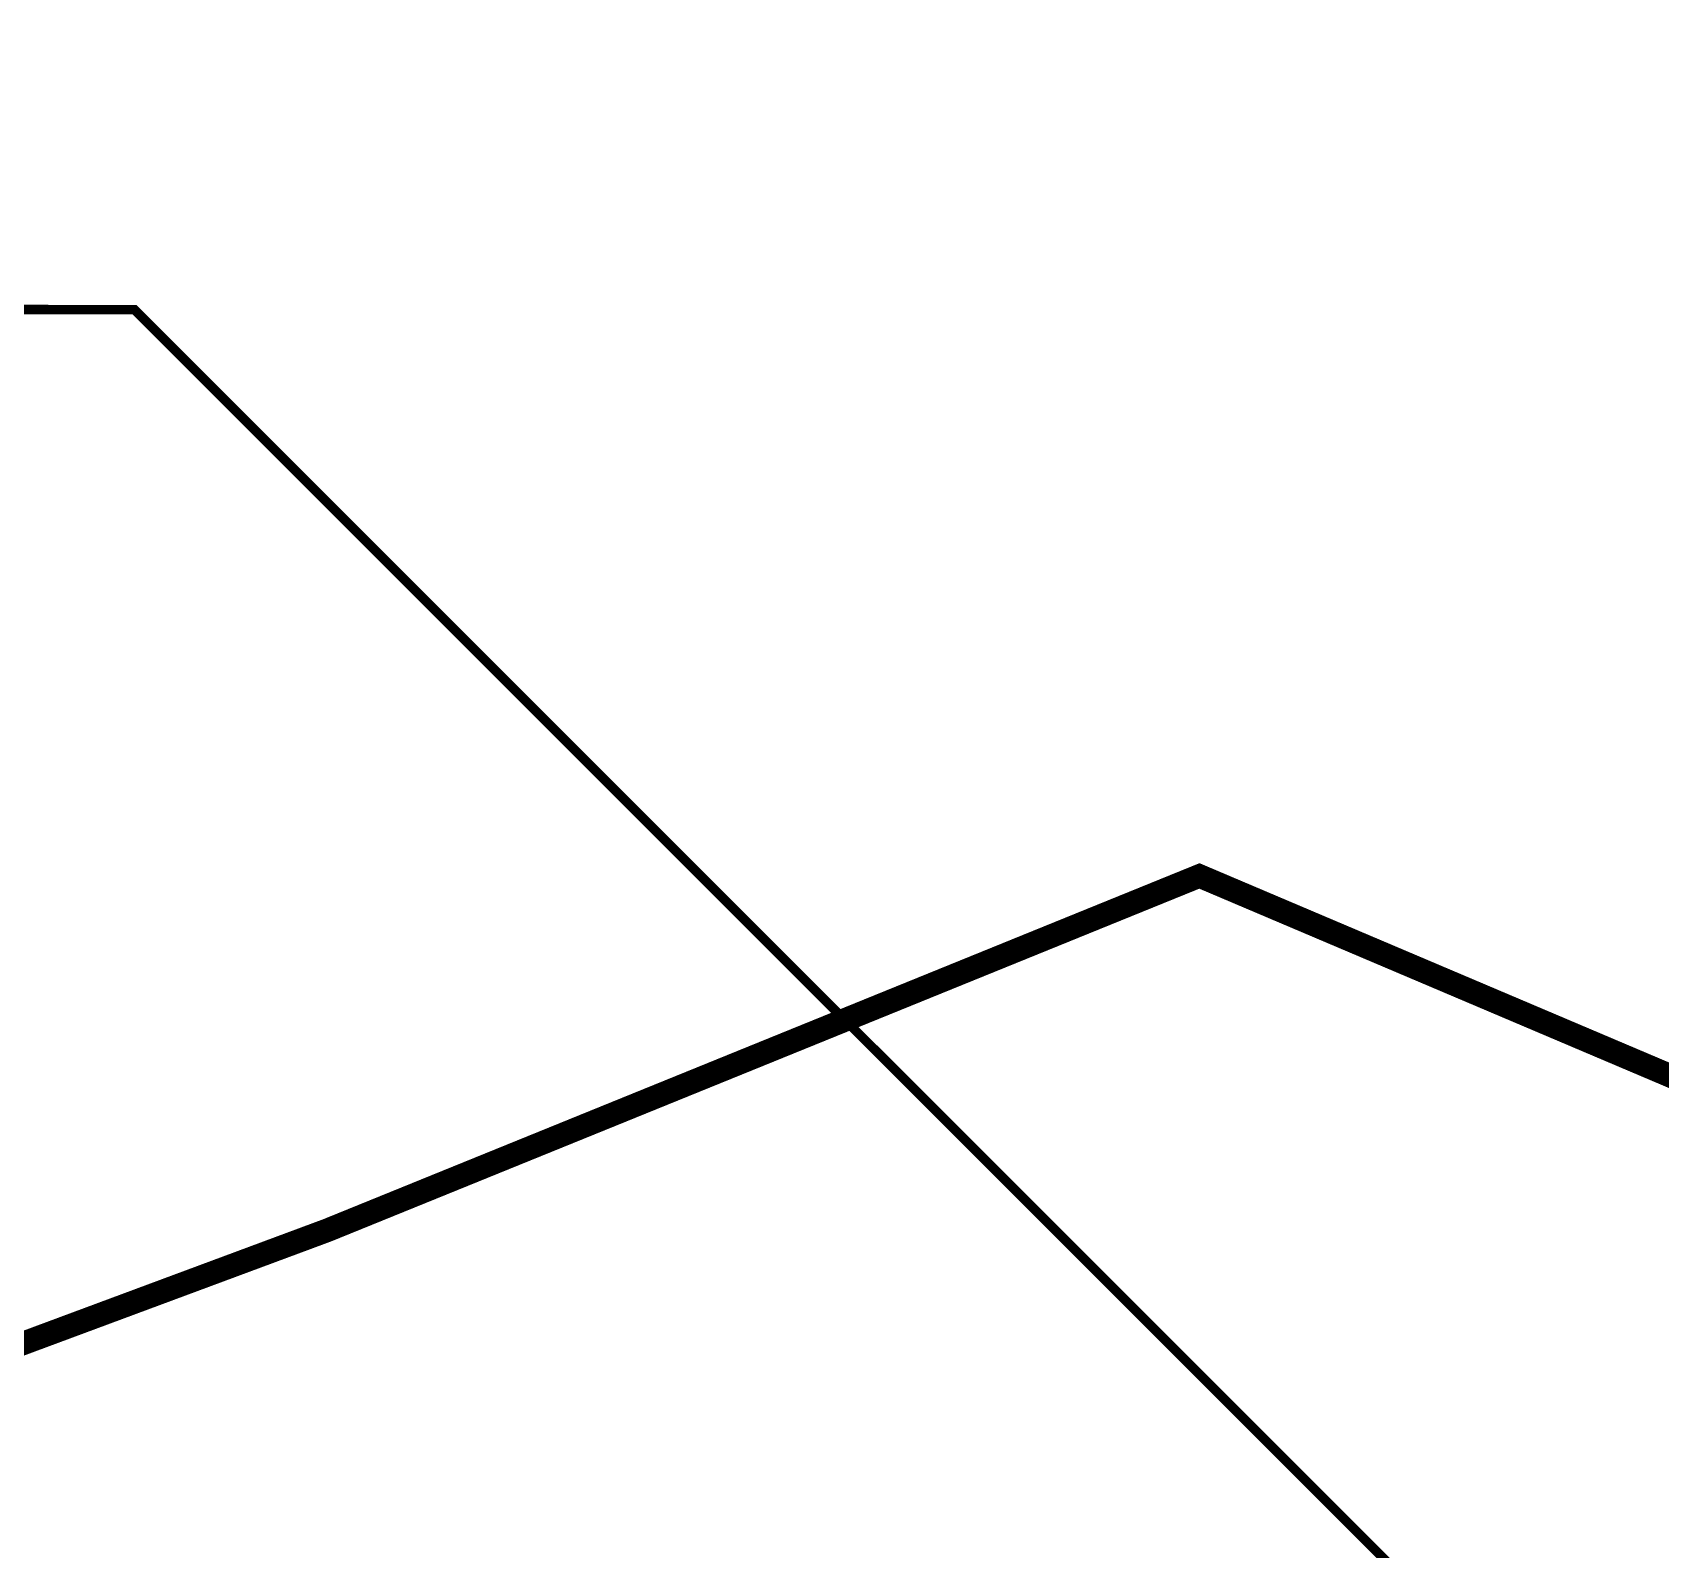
# Model space of a CAD drawing. Header units: metres. Extents: x 561401 to 594056, y 8460144 to 8508504.
# Drawn here: x 576545.92 to 576580.48, y 8492678.02 to 8492710.22 of the extents above; entities that cross this region are included whole.
import ezdxf

# ---------------------------------------------------------------- set-up
doc = ezdxf.new("R2010")
doc.units = ezdxf.units.M
doc.layers.add('1.1. DERECHO DE VIA', color=230, linetype='Continuous')
doc.layers.add('1.2. AFECTADOS BASE GRAFICA SUNARP', color=150, linetype='Continuous')

msp = doc.modelspace()

# ---------------------------------------------------------------- linework, layer by layer
at = {"layer": '1.1. DERECHO DE VIA', "color": 230, "linetype": 'Continuous', "lineweight": 40, "ltscale": 0.2, "const_width": 0.5}
msp.add_lwpolyline([(576520.601, 8492637.885), (576522.212, 8492659.655), (576530.749, 8492676.828), (576552.176, 8492684.792), (576570.695, 8492692.316), (576588.747, 8492684.654), (576608.181, 8492680.027), (576628.156, 8492679.454), (576648.109, 8492680.776), (576667.817, 8492684.154), (576687.32, 8492688.583), (576706.814, 8492693.053), (576726.308, 8492697.523), (576745.802, 8492701.993), (576765.311, 8492706.394), (576784.922, 8492710.32), (576804.547, 8492714.176)], dxfattribs=at)
at = {"layer": '1.2. AFECTADOS BASE GRAFICA SUNARP', "color": 64, "linetype": 'Continuous', "lineweight": -3, "const_width": 0.2}
msp.add_lwpolyline([(576065.527, 8492779.539), (576102.557, 8492742.53), (576139.693, 8492742.422), (576176.722, 8492705.413), (576250.995, 8492705.198), (576288.131, 8492705.09), (576362.404, 8492704.875), (576399.54, 8492704.767), (576436.676, 8492704.659), (576473.812, 8492704.551), (576510.948, 8492704.443), (576548.085, 8492704.335), (576585.113, 8492667.325), (576659.386, 8492667.109), (576696.522, 8492667), (576733.658, 8492666.892), (576770.794, 8492666.784), (576771.118, 8492777.488), (576734.089, 8492814.498), (576734.304, 8492888.301), (576734.52, 8492962.104), (576697.491, 8492999.114), (576697.706, 8493072.918)], dxfattribs=at)

doc.saveas('drawing.dxf')
